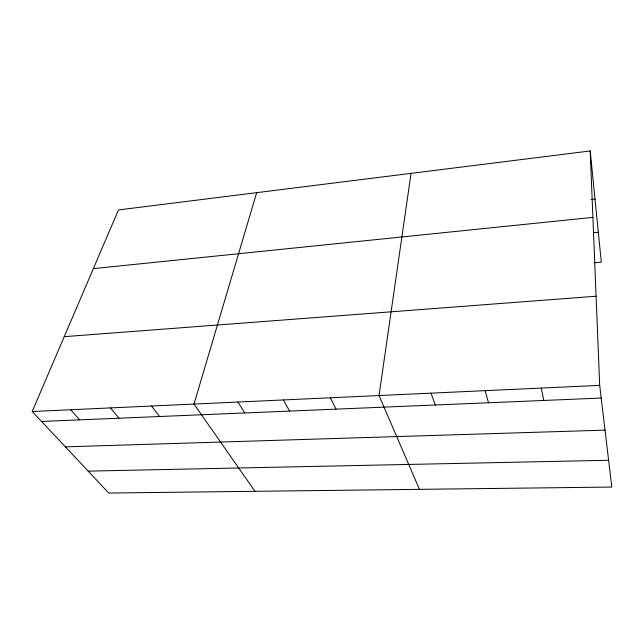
<?xml version="1.0" encoding="UTF-8"?>
<svg xmlns="http://www.w3.org/2000/svg" width="644" height="644" viewBox="0 0 644 644"><rect width="100%" height="100%" fill="white"/><g stroke="black" fill="none" stroke-linecap="round" stroke-linejoin="round"><path stroke-width="0.97" d="M411.049 173.357L379.034 395.537L419.445 489.351M256.674 192.661L193.997 404.062L255 491.308M590.202 150.954L599.693 385.378L611.8 487.057L108.78 493.046L32.2 411.516L118.464 209.944L590.202 150.954L601.303 262.148L594.356 262.76M591.039 199.551L595.008 199.125M93.348 268.629L592.891 217.366M593.414 232.717L598.316 232.243M64.231 336.667L596.078 296.224M32.2 411.516L599.693 385.378M41.53 421.45L601.198 398.064M65.39 446.856L605.022 430.128M88.196 471.134L608.612 460.267M70.711 409.737L79.639 419.856M110.478 407.91L118.955 418.214M151.549 406.018L159.551 416.515M237.894 402.041L244.825 412.957M283.312 399.948L289.647 411.081M330.324 397.783L336.023 409.149M431.078 393.138L435.304 404.996M485.125 390.65L488.514 402.774M541.282 388.066L543.778 400.463"/></g></svg>
